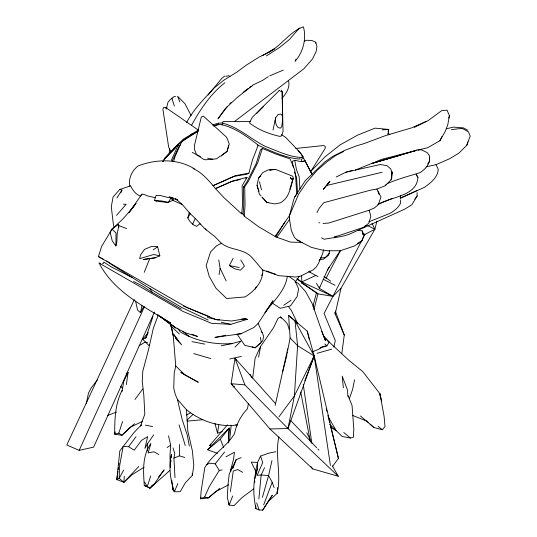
<?xml version="1.0" encoding="UTF-8"?>
<svg xmlns="http://www.w3.org/2000/svg" width="537" height="537" viewBox="0 0 537 537"><rect width="100%" height="100%" fill="white"/><g stroke="black" fill="none" stroke-linecap="round" stroke-linejoin="round"><path stroke-width="0.81" d="M174.981 477.655L173.928 458.101L179.445 455.859L179.479 444.522M378.9 194.32L378.907 192.77L376.846 189.084L370.939 190.058L323.73 202.711L319.193 208.322L316.998 212.571M262.486 269.822C259.196 266.124 255.713 261.687 252.283 257.961C244.268 248.275 230.608 250.739 221.365 243.248L216.633 245.785L210.578 251.9L206.181 265.513L209.229 276.401L215.981 288.235L226.634 298.518L245.107 296.927C254.444 291.074 263.372 281.589 262.747 269.829M115.885 245.959L116.878 241.865L117.147 234.119L118.831 225.621L118.455 224.379L112.005 229.165L110.112 232.226L112.267 240.959L115.885 245.959L116.012 232.964L112.005 229.165L122.604 219.257L132.183 208.497L136.015 203.422L128.934 212.652M255.652 476.373L257.485 468.526L257.572 462.464L260.532 456.094L268.856 453.161L275.83 451.711M332.309 466.794L338.424 458.363L314.192 355.971L307.231 331.154L288.604 315.441L290.128 337.961L287.597 350.674M387.184 183.674C397.917 178.855 409.281 176.102 420.37 172.505C425.23 168.94 430.426 164.087 429.472 157.462M313.272 307.144L313.346 304.674L316.622 292.209M287.335 276.119C285.483 290.812 273.232 301.223 265.01 312.628L273.018 300.78L258.149 323.415L253.954 327.469L241.039 333.739L214.921 337.417L225.574 335.343M169.262 152.951L169.491 148.85M228.339 442.931L229.218 428.002L207.55 449.784L217.532 453.362M302.412 242.415L290.524 242.113L275.75 236.864L258.492 226.627L244.328 216.236L243.127 214.223L243.758 204.476L243.375 187.171L246.906 181.902L256.136 163.698L260.472 149.93L262.385 148.434L275.286 153.824L290.161 158.979L294.612 169.746L295.598 175.76L296.713 194.125L294.88 196.764L293.658 199.851L289.49 215.565L289.53 219.452L291.336 230.494L294.41 237.361L297.109 239.985L311.252 247.349L322.334 250.081L328.228 250.779L340.304 250.732L354.091 246.114L361.132 241.898L362.126 240.563L363.938 235.186L362.207 230.856L358.441 230.467M244.328 216.236L245.047 204.933L244.704 186.836L248.329 181.412L257.767 162.617L262.385 148.434M147.172 450.979L147.668 443.495L153.669 434.923M158.308 314.984L153.327 328.248L148.514 349.708L142.788 371.235L142.265 381.525L143.822 395.145L144.802 414.222L140.546 426.009L141.359 424.928L134.102 432.406L119.832 450.852L116.838 479.595L123.879 482.307L124.295 476.218M168.517 435.796L170.685 445.193L169.987 455.188L170.283 467.546M287.738 348.748L275.166 405.462M170.934 461.887L171.048 460.263M171.229 457.819L171.464 454.564C168.49 467.015 170.343 479.742 174.357 491.738L180.143 491.731L185.413 482.689L192.387 475.312L193.79 465.525L192.407 450.986L187.856 431.265L186.493 409.738L177.458 399.414L175.284 394.427L173.746 388.291L174.21 373.108L175.74 365.939L173.276 335.927L171.269 325.247M228.5 437.977L229.218 428.002L220.324 439.219L207.55 449.784M416.094 174.176L417.927 177.23C417.048 196.549 390.486 196.649 377.887 204.543M254.686 482.642L254.807 480.984M254.994 478.487L255.558 471.016L257.572 462.464L251.249 462.095L255.558 471.016M277.629 487.542L277.173 493.355L268.144 501.598L262.7 510.15L259.109 509.969L255.934 508.687C253.249 495.356 252.457 481.441 257.485 468.526M122.067 391.413L123.758 381.324L128.101 372.363L126.168 373.826M319.441 259.633L323.328 259.196L328.664 255.156L329.611 250.853M232.749 468.009L232.883 466.411L236.126 459.719L241.14 457.638M258.881 499.014L261.15 474.963L264.54 467.72M229.487 441.025L231.232 425.197M388.117 134.901L388.728 129.444L375.068 128.142L357.501 135.19L340.042 144.903L324.992 156.844L310.406 171.793M252.665 378.055L255.122 358.246L260.653 346.352L273.534 327.684L278.005 318.407L280.623 316.917L285.348 321.361L287.711 324.476L289.221 329.658M287.248 353.353L287.423 352.017M117.918 471.405L116.838 479.595L119.214 478.333L123.611 470.063M118.133 469.768L118.455 467.311M118.778 464.854L118.992 463.223M341.767 353.809L344.277 335.068L335.323 311.024M230.407 491.543L233.273 471.023L237.75 469.546L242.637 472.345M400.28 197.509L400.595 195.246M126.336 384.633L128.101 372.363M200.435 224.13L199.777 223.902L196.515 226.339C192.635 225.01 189.554 221.573 187.809 217.921L189.38 212.175L190.259 213.713L195.267 218.405L204.389 228.332L215.223 236.931L221.365 243.248M222.298 431.54L217.539 433.144L218.814 424.418M282.462 116.938L281.818 114.804L280.797 114.086L278.045 114.549L275.656 117.858L275.139 121.375L276.495 125.336L277.991 127.41L280.274 128.215L281.717 126.806L282.576 120.301L282.153 91.579L281.227 90.021M219.076 274.535L220.123 268.359L218.76 259.895M278.851 436.99C274.796 455.671 281.603 474.715 277.173 493.355L277.005 491.785M248.376 403.858L247.456 408.738C240.851 415.732 236.401 424.089 234.568 433.587C226.688 446.75 212.296 454.362 204.778 467.747L201.153 491.033L200.516 498.772L208.242 497.98L216.022 491.489L228.54 484.797M258.606 357.179L260.653 346.352M414.215 127.41L428.278 120.523L441.756 110.595L447.039 110.145L449.456 115.797L447.791 124.611L445.381 131.149L439.924 140.714L427.606 147.756L417.846 150.071M173.928 458.101L174.78 453.772L173.068 447.939M177.861 483.535L174.357 491.738L172.84 489.643L173.142 488.12M115.166 432.003L114.73 434.178L121.899 435.312L134.519 423.693M86.35 403.435L88.491 393.024L91.33 387.721L97.372 379.961M354.561 379.813L352.581 389.493L349.52 398.219M135.579 301.156L137.593 310.138L140.493 312.675L141.956 305.573M376.846 189.084L385.264 185.728L391.043 179.794L392.352 173.646L391.976 171.437M260.995 195.904L259.358 194.105L257.035 185.319L258.599 178.13L262.694 172.639L268.017 169.96L275.582 169.444L292.665 176.217L293.343 177.928L289.799 189.313M273.011 130.068L275.656 117.858M222.103 125.047L223.043 121.617L250.108 121.57L252.289 117.267L279.468 90.317M271.99 460.518L268.56 475.607L262.392 497.423M288.349 426.949L287.986 428.539L338.29 476.272L312.816 468.935L269.957 428.956L231.145 383.707L234.998 358.266L275.541 403.636M344.277 335.068L335.162 313.97L340.988 288.329L374.866 229.218L376.961 221.11M333.819 347.056L335.296 340.586L324.066 313.48L361.448 241.106M240.146 179.465L231.494 181.56L215.485 188.615L213.035 185.681L235.219 175.727L248.94 173.122L252.37 160.268L258.216 145.131C246.765 136.364 234.407 127.128 220.002 124.309L213.518 126.014M228.628 145.305L227.117 151.387L220.996 156.119M323.603 249.772L322.569 253.873L318.495 263.345L316.233 267.077L312.977 269.99L300.029 276.36L295.692 277.011L278.703 275.703L262.828 270.051M166.255 109.125L168 102.231L169.92 99.983L174.142 96.532L175.565 96.673M313.917 309.728L317.944 293.853L297.095 279.059M282.71 371.443L286.959 354.816M192.051 334.236L197.455 336.437L185.735 332.96L175.767 327.832L157.522 314.789L170.672 323.093C144.46 306.714 113.831 291.9 99.097 263.036L183.03 311.447L211.612 323.348L230.836 324.335L247.255 319.327L244.181 318.897L231.628 321.019L216.143 319.636L187.198 307.708L98.425 256.579L101.674 246.335L112.005 229.165M230.863 471.258L230.782 469.66L233.561 459.175L234.454 452.208L225.916 456.853M222.023 122.973L218.693 123.141L218.358 124.356L213.652 125.678M291.698 179.063L290.745 178.311L290.43 177.257L291.316 178.895L292.094 179.116L293.162 178.512C290.624 187.292 289.329 198.166 280.254 202.845L274.816 203.919L266.996 202.483L261.949 197.173M173.565 161.644L175.109 156.361L181.56 142.003L182.614 140.889L198.583 130.941M156.697 201.187A7.062 0.477 7.5 0 1 154.488 200.455L155.999 195.562C161.402 194.515 166.732 198.395 172.343 197.609M387.989 131.82L388.728 129.444L382.344 129.867M150.756 475.863L147.292 486.623L149.971 488.167L169.726 470.573M152.911 316.635L145.816 338.048L142.667 339.25L149.038 345.647L149.548 344.358M250.108 121.57L249.624 123.074C258.357 129.84 269.212 134.062 279.958 136.411L281.455 135.942L283.046 131.612L282.16 91.673M122.027 390.5C115.133 403.811 114.636 419.451 114.73 434.178L118.818 433.091L122.57 421.511M319.837 286.778L319.34 288.315L332.906 296.37L340.988 288.329M426.13 166.832L436.078 164.658L449.831 158.643L458.974 153.058L466.807 145.252L467.902 141.902M448.65 118.033L449.456 115.797M288.604 315.441L295.035 320.958L314.192 355.971L287.986 428.539L269.957 428.956M232.951 468.324L236.126 459.719M466.807 145.252L470.197 136.183L468.506 131.894L462.062 128.33L451.422 129.652M263.654 504.901L272.199 482.28L268.56 475.607L261.15 474.963L257.122 475.366L262.747 462.491L260.532 456.094M156.885 201.066L167.625 202.603L172.88 200.355L173.142 199.67L172.733 199.24L170.558 198.281M304.748 380.881L314.192 355.971L297.599 345.714L290.128 337.961M232.655 496L229.185 505.082L234.065 505.599L241.918 497.671L253.598 488.938M391.043 179.794L391.795 177.861L391.473 172.572M144.238 272.319L149.756 258.599L155.26 257.787L159.845 255.847L157.603 246.691L151.729 246.362L144.52 249.403L140.472 255.001L139.667 258.68L153.649 254.511L159.845 255.847M145.816 338.048L147.89 333.276M296.048 59.144L295.135 61.238C303.19 52.049 306.64 38.704 303.425 26.85C289.671 31.475 281.603 45.625 268.735 52.23M120.812 192.81L121.966 190.179L119.751 189.487L113.085 196.985L111.293 206.779L113.455 225.151L114.193 227.379M201.2 497.249L200.516 498.772L204.637 497.061L209.269 486.596L219.257 470.412L222.05 469.935M141.5 195.099L141.922 194.152L143.634 194.313L148.024 196.039L155.2 197.643M171.316 160.402L178.452 144.5L179.224 146.01L172.243 161.14M154.455 312.071L93.626 447.146L79.167 450.362L66.803 444.992L134.351 299.565M79.167 450.362L144.446 306.701M192.622 224.184L195.267 218.405M255.115 289.175L256.203 286.912M261.633 275.602L262.721 273.34M315.313 43.222L315.79 42.248L311.876 40.483L306.573 40.262L304.365 41.188M439.924 140.714L441.938 136.566M330.409 465.418L314.192 355.971L294.397 395.897L278.938 416.813M140.493 312.675L143.654 306.553M362.207 239.63L364.871 234.474L374.866 229.218L372.007 223.358M326.006 278.361L340.592 250.329M240.784 259.948L244.463 266.097L240.435 270.178L234.857 268.876L229.312 265.553L233.112 258.364M191.461 125.383C200.18 109.635 210.484 93.975 224.835 82.812M147.668 443.495L144.909 448.388L147.662 436.648L141.493 440.407L134.223 450.201L128.605 446.683L123.121 446.562L119.483 466.673L119.214 478.333L123.879 482.307L132.142 474.681L144.07 467.244M285.187 221.526L275.75 236.864L275.266 235.73M167.625 202.603L166.698 202.402L168.464 202.328L171.417 197.186M163.026 161.335L165.06 157.818L175.156 148.031L164.53 158.784L178.452 144.5M187.809 217.921L190.259 213.713L181.915 204.114L175.331 198.63L177.291 199.771M327.51 270.098L329.194 267.211M215.619 188.534L232.508 181.063L247.047 177.364L242.133 185.755L242.543 204.375L241.757 213.974L224.177 197.905L215.485 188.615M186.675 122.443C193.548 109.333 204.248 98.788 214.149 87.954L223.808 80.201L236.951 72.065L246.02 65.326L259.25 56.982L268.077 52.707M162.778 161.583C171.598 148.91 184.01 138.674 197.697 131.525M417.074 192.608L417.162 195.958L411.852 204.745L404.77 209.141L351.99 233.018C343.304 237.273 333.497 237.367 324.254 239.267L321.468 237.884M295.202 281.737L298.095 283.308L305.513 291.49L312.118 303.479L323.375 335.491L329.141 342.19L326.932 345.788L319.978 348.124M310.608 171.686L325.16 148.42L325.261 146.447L323.643 145.54L295.733 148.46M262.7 510.15L272.293 495.221L268.144 501.598M294.88 196.764L305.305 180.607L324.865 161.885L332.705 156.395L344.942 150.273L356.85 145.715L363.75 143.721L386.09 135.398L411.765 127.819L425.962 121.496M230.782 469.66L232.883 466.411L229.225 473.943L228.017 484.602L227.305 497.484L229.185 505.082L228.319 502.431M385.264 185.728L386.123 184.413M116.831 197.978L121.966 190.179M340.458 250.443L327.859 269.238L319.34 288.315L316.454 283.274M141.922 194.152L128.893 212.706M275.239 236.287L289.49 215.565L298.787 193.891L306.721 182.271L317.28 170.142L326.422 162.268L335.591 155.535L343.653 151.528M276.911 237.294L289.53 219.452L289.376 215.767M427.606 164.074L429.365 161.59M295.135 282.254L299.505 276.139M134.988 399.454L142.802 388.916M128.605 446.683L135.962 436.789M414.765 199.167L417.162 195.958M158.831 454.55L154.018 451.785L148.125 452.899L150.877 443.649C142.057 455.725 143.345 471.446 144.265 485.522L149.971 488.167L152.501 484.898M158.563 477.051L164.121 469.862L153.944 484.522L149.971 488.167M256.599 113.649L263.553 106.474M206.383 464.76L209.551 463.176L215.216 463.847L224.567 451.986M172.733 199.24L173.666 198.072M227.117 106.876L218.035 118.744L225.372 108.501L237.361 97.365L252.33 85.719M208.155 95.009L221.593 78.556L224.681 76.059M330.007 181.144L323.328 189.339L329.631 181.728L326.872 185.426L382.096 172.276M142.667 339.25L148.185 332.598M300.129 158.173L299.391 159.059C284.55 157.811 270.809 150.796 257.33 144.916M360.481 416L373.812 427.486L382.317 429.748L384.995 426.546L384.096 416.43L379.988 393.809L362.77 371.591L348.607 360.058L325.422 338.552M211.007 446.354L209.692 445.462L227.446 424.841M299.391 27.984L289.436 39.53L279.683 47.397L266.352 55.935M116.542 215.357L126.161 204.288L123.288 204.201M313.105 357.219L314.192 355.971M312.111 174.35L304.929 160.402L303.835 161.59L299.861 161.415L294.746 160.261L292.289 161.469L293.323 167.168M123.879 482.307L138.794 466.485M281.69 134.76L285.65 137.385L299.263 151.562L303.016 156.374L301.942 157.509C289.007 157.032 277.146 150.81 265.224 146.359C250.786 139.063 238.629 127.229 222.533 123.134M329.416 253.202L325.14 257.686L320.461 257.847M173.74 148.46L183.426 139.117L198.502 129.981M179.472 145.775L180.6 144.634M293.162 178.512L292.094 179.116M258.599 178.13L260.848 175.874M234.971 347.103L241.066 341.082L232.065 343.586L221.271 345.794M319.079 260.606L320.851 258.888M229.816 103.701L231.017 102.547M281.952 98.412C286.1 93.639 290.436 87.276 288.483 80.624M186.876 420.156L192.978 414.45M260.358 343.042L255.162 347.828L244.832 345.358L237.012 334.074M261.512 341.975L262.667 340.914L263.714 336.115L258.149 323.415M364.274 227.003L368.832 223.144L370.825 216.23L369.134 210.242L374.309 207.994L377.8 205.208L379.229 202.18L380.988 196.777L377.88 191.649M219.72 488.388L208.242 497.98L204.637 497.061M243.039 92.364L248.329 88.357M249.651 87.35L250.974 86.35M234.407 121.597L303.942 68.716L312.682 58.748L316.239 51.257L316.904 46.35L315.79 42.248M153.3 249.839L157.603 246.691M209.692 445.462L211.028 444.488M366.153 225.372L363.341 227.399L334.202 237.193L336.37 236.112M220.452 156.045L216.458 158.838L205.879 159.778L203.758 159.496L197.73 155.347L192.246 152.36M221.788 155.112L227.117 151.387L229.225 143.956L227.554 139.425L226.446 137.089L203.335 116.113L201.294 117.126L194.407 145.614L194.582 149.756L196.623 154.743L200.328 156.582M283.684 305.291L291.067 300.311M268.292 76.596L262.828 80.268L252.303 85.349M167.094 447.489L170.685 445.193M357.367 243.53L362.294 240.489M268.728 52.311L274.568 48.773L262.163 55.781M139.016 345.788L145.185 342.082L147.547 342.599M245.651 178.136L247.047 177.364M301.754 157.052L303.016 156.374M248.94 173.122L247.013 174.149L234.152 176.384L213.035 185.681M311.547 173.605L303.573 158.173L301.056 159.496L302.17 161.637M186.299 415.074L190.669 412.778M302.365 161.677L304.929 160.402M336.236 176.955L345.909 172.202L352.52 170.397M165.503 108.185L166.953 107.494M142.211 421.572L130.263 427.163L121.899 435.312L118.818 433.091M318.032 276.595L315.81 275.461L301.76 281.932L297.075 278.784M417.377 190.4L400.172 198.26L424.512 187.306C430.661 182.808 437.816 177.64 438.252 169.33L436.078 164.658M269.728 75.818L283.281 70.105M400.669 155.106L371.799 163.517L381.451 159.415L416.222 150.454M355.286 170.101L372.154 163.268L415.376 150.675L371.799 163.517M378.518 204.154L392.198 198.468M233.031 387.002L234.535 386.378M190.85 134.472L192.904 133.632M312.641 351.728L319.052 349.124L321.911 346.828L326.932 345.788L324.784 343.982M368.818 221.841L389.788 213.437C394.205 210.94 398.454 207.752 400.636 203.046L400.327 199.858M107.346 415.564L116.549 412.074M369.134 210.242L328.751 223.043L323.113 223.459M119.751 189.487L130.612 185.849C132.72 190.212 135.78 194.616 140.667 196.153M317.038 353.346L331.644 349.144M212.283 124.899L218.693 123.141M243.375 187.171L244.704 186.836M446.213 128.846L453.389 127.115L463.424 127.887L467.855 130.296M345.909 172.202L380.384 164.503L387.036 165.711L390.741 168.94L392.352 173.646M225.735 76.355L228.822 75.67L229.97 76.684M229.702 359.005L241.395 356.434M329.866 424.445L342.176 436.5L350.372 438.024L353.306 437.387L353.836 429.64L352.064 405.542L348.016 395.722M169.444 197.515L170.759 197.294M155.26 257.787L143.131 259.505L149.756 258.599M187.306 421.142L202.939 419.659M237.817 334.007L241.039 333.739M154.488 200.455L161.422 200.932L168.464 202.328M219.472 319.79L217.827 319.877L207.356 317.474M237.555 424.928C219.217 427.66 200.811 421.136 186.493 409.738M416.068 150.065L421.572 149.85L427.264 152.676L429.493 155.844L429.593 160.858M318.877 222.808L319.743 222.801M232.065 343.586C214.129 344.861 196.005 341.069 180.412 332.02L177.492 328.167M268.581 202.57L266.996 202.483L262.083 197.099M241.603 318.991L247.255 319.327L244.14 318.629M165.51 107.467L163.624 107.326L162.892 109.179L168.672 147.145L170.719 151.206M295.035 320.958L297.599 345.714L294.397 395.897L287.986 428.539L244.872 384.875L231.145 383.707L233.038 385.358M181.828 204.369L172.88 200.355M302.908 283.093L301.291 282.791L317.944 293.853L332.906 296.37L301.76 281.932L301.633 275.488M191.977 341.66L204.845 344.123M229.312 265.553L239.254 267.52M145.42 425.123L152.555 426.573M207.638 158.187L212.827 159.274M221.244 322.301L230.836 324.335M102.493 263.546L103.158 263.707L103.782 262.103L111.642 267.117L132.23 277.582L157.529 293.262L182.063 307.641L208.202 320.039M363.327 234.018L364.871 234.474L362.784 233.246M193.736 353.594L210.732 358.582M179.445 455.859L184.641 457.423M252.095 346.754L255.162 347.828L261.23 342.452L260.378 337.337M271.876 272.95L275.763 274.32M144.265 485.522L147.292 486.623L144.594 482.085M269.077 271.91L271.098 272.675M118.831 225.621L126.638 228.587M266.728 271.01L268.487 271.688M352.507 415.39L367.14 421.243L368.355 422.377M297.109 239.985L300.129 241.2M169.242 196.723L177.875 200.234M183.339 305.949L209.329 316.662M280.428 91.189L281.455 91.659M193.098 168.544C201.254 172.082 207.309 179.002 213.061 185.554M279.75 90.74L279.119 90.31M170.424 198.328L173.142 199.67M367.805 225.681L374.866 229.218M323.214 279.247L335.061 285.301M133.612 281.469L142.399 286.006L152.179 292.323L181.305 308.976M194.441 168.853C177.841 158.449 155.911 158.965 138.11 165.946C132.028 170.491 128.054 178.761 129.934 186.332M98.425 256.579L103.346 259.243M99.097 263.036L100.439 263.774M185.131 375.108L198.287 382.284L180.848 372.389L185.131 375.108L175.74 365.939M308.715 271.487L315.81 275.461M330.611 427.304L336.316 430.802L328.476 417.316M132.23 277.582L111.683 264.593L106.675 260.841M387.842 133.203L389.869 134.512M272.051 302.915L280.227 308.292L290.457 305.895L297.089 296.592L298.619 288.846L294.914 280.656L288.617 276.24M165.671 107.501L198.422 130.142M324.026 276.495L330.812 281.227M241.328 212.887L243.127 214.223M182.681 331.235L189.091 336.384M378.108 426.338L382.317 429.748M298.022 150.528L299.263 151.562M343.794 432.513L350.372 438.024M370.174 424.082L373.812 427.486M327.986 341.089L329.141 342.19M179.311 333.967L171.249 326.221L170.699 323.777M298.794 151.481L300.895 153.676L303.573 158.173M290.557 420.404L316.608 447.69M317.763 448.905L318.924 450.113M175.351 338.243L181.613 344.821L173.431 334.115L178.123 340.72M417.927 177.23L416.551 175.371M205.168 228.755L206.134 229.87M120.738 386.284L122.322 388.211M235.81 424.599L236.857 425.881M310.722 466.338L312.816 468.935M288.268 306.332L291.269 310.299L297.552 323.402M261.23 331.309L262.09 332.645M236.32 360.374L234.998 358.266L244.872 384.875M215.216 463.847L219.257 470.412M149.91 288.55L152.179 292.323M309.46 271.037L310.279 272.474M332.316 465.821L338.29 476.272M250.101 374.37L251.86 377.592M306.822 432.768L310.124 439.474M191.132 115.549L184.983 103.748L177.559 96.23L179.888 101.916M280.623 316.917L281.301 318.313M220.123 268.359L226.184 281.012M220.324 439.219L223.687 447.522M323.375 335.491L325.489 340.78L321.777 331.396M294.498 171.968L296.558 177.364L297.626 193.79M272.199 482.28L274.105 487.583M256.693 502.847L259.109 509.969M257.035 185.319L259.042 191.313M171.84 98.056L174.344 106.078M185.231 445.515L179.083 424.901M259.452 181.781L261.479 189.863M334.732 312.433L335.162 313.97M214.921 423.438L217.539 433.144M170.424 323.67L173.276 335.927M307.231 331.154L309.218 339.256M326.301 408.939L326.899 411.369M327.892 415.423L329.684 422.713M330.08 424.331L338.424 458.363M177.458 399.414L182.07 419.196L187.272 435.084L189.353 446.113M381.612 401.32L379.988 393.809L380.109 396.232M300.693 392.037L310.46 442.025M294.746 160.261L296.424 169.491L299.143 176.639L299.928 188.903M303.284 384.633L311.876 443.421M192.159 473.735L192.387 475.312M171.773 480.232L172.84 489.643M343.358 387.835L342.203 376.168L347.432 389.849L347.956 396.427M362.207 230.856L362.556 234.575M118.455 224.379L118.751 227.634M255.666 505.451L255.934 508.687M170.632 323.717L170.706 326.16M273.481 169.45L269.769 169.981L275.582 169.444L273.481 169.45M175.767 327.832L169.793 323.905L159.744 316.105L175.767 327.832"/></g></svg>
